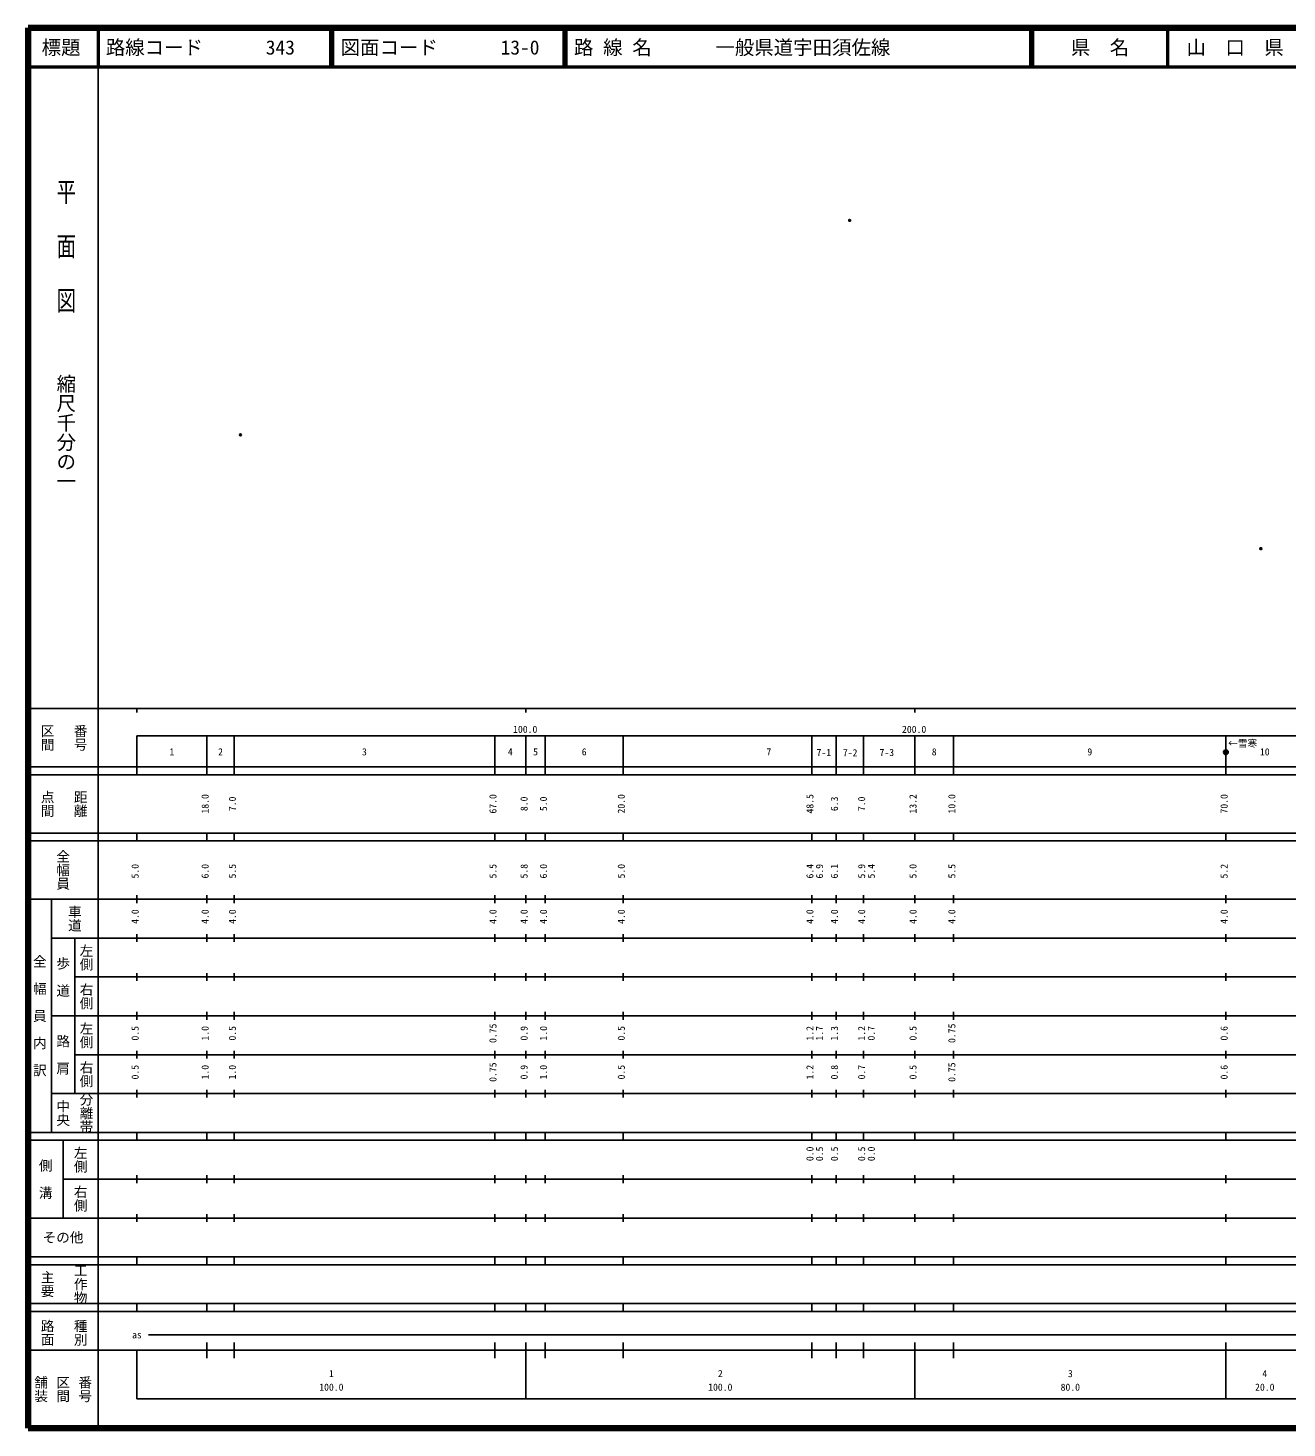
# Model space of a CAD drawing. Units: millimetres on the paper. Extents: x 40 to 680, y 20 to 380.
# Drawn here: x 40 to 363.7, y 20 to 380 of the extents above; entities that cross this region are included whole.
import ezdxf
from ezdxf.enums import TextEntityAlignment as Align

# ---------------------------------------------------------------- set-up
doc = ezdxf.new("R2010")
doc.units = ezdxf.units.MM
doc.header["$PDMODE"] = 32
doc.header["$PDSIZE"] = 0.5
doc.layers.add('M-OTRS', color=6, linetype='Continuous')
doc.layers.add('M-TTL-TXT', color=7, linetype='Continuous')
for name, color, linetype, lineweight in [('M-TTL', 2, 'Continuous', 140), ('M-TTL-BAND', 7, 'Continuous', 25), ('M-TTL-LINE', 7, 'Continuous', 50)]:
    doc.layers.add(name, color=color, linetype=linetype, lineweight=lineweight)
doc.styles.add('@ＭＳ ゴシック', font='')
doc.styles.add('ＭＳ ゴシック', font='')
doc.styles.get('@ＭＳ ゴシック').set_extended_font_data('@MS Gothic')
doc.styles.get('ＭＳ ゴシック').set_extended_font_data('MS Gothic')

msp = doc.modelspace()

# ---------------------------------------------------------------- hatches: boundary and pattern name
at = {"layer": 'M-TTL-BAND'}
msp.add_hatch(color=256, dxfattribs=at).paths.add_polyline_path([(348.609, 193.772), (348.609, 193.795), (348.607, 193.819), (348.605, 193.842), (348.602, 193.866), (348.598, 193.889), (348.593, 193.912), (348.587, 193.935), (348.58, 193.957), (348.572, 193.98), (348.563, 194.001), (348.554, 194.023), (348.544, 194.044), (348.533, 194.065), (348.521, 194.085), (348.508, 194.105), (348.495, 194.125), (348.48, 194.143), (348.465, 194.162), (348.45, 194.179), (348.433, 194.196), (348.416, 194.212), (348.399, 194.228), (348.381, 194.243), (348.362, 194.257), (348.342, 194.271), (348.323, 194.283), (348.302, 194.295), (348.281, 194.306), (348.26, 194.317), (348.239, 194.326), (348.217, 194.335), (348.195, 194.342), (348.172, 194.349), (348.149, 194.355), (348.126, 194.36), (348.103, 194.364), (348.08, 194.368), (348.056, 194.37), (348.033, 194.371), (348.009, 194.372), (347.986, 194.371), (347.962, 194.37), (347.939, 194.368), (347.915, 194.364), (347.892, 194.36), (347.869, 194.355), (347.846, 194.349), (347.824, 194.342), (347.801, 194.335), (347.779, 194.326), (347.758, 194.317), (347.737, 194.306), (347.716, 194.295), (347.696, 194.283), (347.676, 194.271), (347.656, 194.257), (347.638, 194.243), (347.619, 194.228), (347.602, 194.212), (347.585, 194.196), (347.568, 194.179), (347.553, 194.162), (347.538, 194.143), (347.524, 194.125), (347.51, 194.105), (347.498, 194.085), (347.486, 194.065), (347.474, 194.044), (347.464, 194.023), (347.455, 194.001), (347.446, 193.98), (347.438, 193.957), (347.432, 193.935), (347.426, 193.912), (347.421, 193.889), (347.416, 193.866), (347.413, 193.842), (347.411, 193.819), (347.41, 193.795), (347.409, 193.772), (347.41, 193.748), (347.411, 193.725), (347.413, 193.701), (347.416, 193.678), (347.421, 193.655), (347.426, 193.632), (347.432, 193.609), (347.438, 193.586), (347.446, 193.564), (347.455, 193.542), (347.464, 193.521), (347.474, 193.499), (347.486, 193.479), (347.498, 193.458), (347.51, 193.438), (347.524, 193.419), (347.538, 193.4), (347.553, 193.382), (347.568, 193.365), (347.585, 193.348), (347.602, 193.331), (347.619, 193.316), (347.638, 193.301), (347.656, 193.286), (347.676, 193.273), (347.696, 193.26), (347.716, 193.248), (347.737, 193.237), (347.758, 193.227), (347.779, 193.218), (347.801, 193.209), (347.824, 193.201), (347.846, 193.194), (347.869, 193.188), (347.892, 193.183), (347.915, 193.179), (347.939, 193.176), (347.962, 193.174), (347.986, 193.172), (348.009, 193.172), (348.033, 193.172), (348.056, 193.174), (348.08, 193.176), (348.103, 193.179), (348.126, 193.183), (348.149, 193.188), (348.172, 193.194), (348.195, 193.201), (348.217, 193.209), (348.239, 193.218), (348.26, 193.227), (348.281, 193.237), (348.302, 193.248), (348.323, 193.26), (348.342, 193.273), (348.362, 193.286), (348.381, 193.301), (348.399, 193.316), (348.416, 193.331), (348.433, 193.348), (348.45, 193.365), (348.465, 193.382), (348.48, 193.4), (348.495, 193.419), (348.508, 193.438), (348.521, 193.458), (348.533, 193.479), (348.544, 193.499), (348.554, 193.521), (348.563, 193.542), (348.572, 193.564), (348.58, 193.586), (348.587, 193.609), (348.593, 193.632), (348.598, 193.655), (348.602, 193.678), (348.605, 193.701), (348.607, 193.725), (348.609, 193.748)])

# ---------------------------------------------------------------- linework, layer by layer
at = {"layer": 'M-OTRS'}
for p in [(251.265, 330.536), (94.619, 275.371), (356.988, 246.112)]:
    msp.add_point(p, dxfattribs=at)
at = {"layer": 'M-TTL'}
for p, q in [((40, 380), (40, 20)), ((680, 380), (40, 380)), ((40, 20), (680, 20))]:
    msp.add_line(p, q, dxfattribs=at)
at = {"layer": 'M-TTL-BAND'}
for p, q in [((58, 370), (58, 20)), ((40, 205), (579, 205)), ((68, 205), (68, 204)), ((168, 205), (168, 204)), ((268, 205), (268, 204)), ((68, 198), (579, 198)), ((68, 198), (68, 188)), ((86, 188), (86, 198)), ((93, 188), (93, 198)), ((160, 188), (160, 198)), ((168, 188), (168, 198)), ((173, 188), (173, 198)), ((193, 188), (193, 198)), ((241.5, 188), (241.5, 198)), ((247.8, 188), (247.8, 198)), ((254.8, 188), (254.8, 198)), ((268, 188), (268, 198)), ((278, 188), (278, 198)), ((348, 188), (348, 198)), ((40, 190), (579, 190)), ((40, 188), (579, 188)), ((40, 173), (579, 173)), ((68, 171), (68, 173)), ((86, 171), (86, 173)), ((93, 171), (93, 173)), ((160, 171), (160, 173)), ((168, 171), (168, 173)), ((173, 171), (173, 173)), ((193, 171), (193, 173)), ((241.5, 171), (241.5, 173)), ((247.8, 171), (247.8, 173)), ((254.8, 171), (254.8, 173)), ((268, 171), (268, 173)), ((278, 171), (278, 173)), ((348, 171), (348, 173)), ((40, 171), (579, 171)), ((40, 156), (579, 156)), ((46, 96), (46, 156)), ((68, 155), (68, 157)), ((86, 155), (86, 157)), ((93, 155), (93, 157)), ((160, 155), (160, 157)), ((168, 155), (168, 157)), ((173, 155), (173, 157)), ((193, 155), (193, 157)), ((241.5, 155), (241.5, 157)), ((247.8, 155), (247.8, 157)), ((254.8, 155), (254.8, 157)), ((268, 155), (268, 157)), ((278, 155), (278, 157)), ((348, 155), (348, 157)), ((46, 146), (579, 146)), ((52, 146), (52, 106)), ((68, 145), (68, 147)), ((86, 145), (86, 147)), ((93, 145), (93, 147)), ((160, 145), (160, 147)), ((168, 145), (168, 147)), ((173, 145), (173, 147)), ((193, 145), (193, 147)), ((241.5, 145), (241.5, 147)), ((247.8, 145), (247.8, 147)), ((254.8, 145), (254.8, 147)), ((268, 145), (268, 147)), ((278, 145), (278, 147)), ((348, 145), (348, 147)), ((68, 135), (68, 137)), ((86, 135), (86, 137)), ((93, 135), (93, 137)), ((160, 135), (160, 137)), ((168, 135), (168, 137)), ((173, 135), (173, 137)), ((193, 135), (193, 137)), ((241.5, 135), (241.5, 137)), ((247.8, 135), (247.8, 137)), ((254.8, 135), (254.8, 137)), ((268, 135), (268, 137)), ((278, 135), (278, 137)), ((348, 135), (348, 137)), ((52, 136), (579, 136)), ((46, 126), (579, 126)), ((68, 125), (68, 127)), ((86, 125), (86, 127)), ((93, 125), (93, 127)), ((160, 125), (160, 127)), ((168, 125), (168, 127)), ((173, 125), (173, 127)), ((193, 125), (193, 127)), ((241.5, 125), (241.5, 127)), ((247.8, 125), (247.8, 127)), ((254.8, 125), (254.8, 127)), ((268, 125), (268, 127)), ((278, 125), (278, 127)), ((348, 125), (348, 127)), ((52, 116), (579, 116)), ((68, 115), (68, 117)), ((86, 115), (86, 117)), ((93, 115), (93, 117)), ((160, 115), (160, 117)), ((168, 115), (168, 117)), ((173, 115), (173, 117)), ((193, 115), (193, 117)), ((241.5, 115), (241.5, 117)), ((247.8, 115), (247.8, 117)), ((254.8, 115), (254.8, 117)), ((268, 115), (268, 117)), ((278, 115), (278, 117)), ((348, 115), (348, 117)), ((46, 106), (579, 106)), ((68, 105), (68, 107)), ((86, 105), (86, 107)), ((93, 105), (93, 107)), ((160, 105), (160, 107)), ((168, 105), (168, 107)), ((173, 105), (173, 107)), ((193, 105), (193, 107)), ((241.5, 105), (241.5, 107)), ((247.8, 105), (247.8, 107)), ((254.8, 105), (254.8, 107)), ((268, 105), (268, 107)), ((278, 105), (278, 107)), ((348, 105), (348, 107)), ((40, 96), (579, 96)), ((40, 94), (579, 94)), ((49, 94), (49, 74)), ((68, 94), (68, 96)), ((86, 94), (86, 96)), ((93, 94), (93, 96)), ((160, 94), (160, 96)), ((168, 94), (168, 96)), ((173, 94), (173, 96)), ((193, 94), (193, 96)), ((241.5, 94), (241.5, 96)), ((247.8, 94), (247.8, 96)), ((254.8, 94), (254.8, 96)), ((268, 94), (268, 96)), ((278, 94), (278, 96)), ((348, 94), (348, 96)), ((49, 84), (579, 84)), ((68, 83), (68, 85)), ((86, 83), (86, 85)), ((93, 83), (93, 85)), ((160, 83), (160, 85)), ((168, 83), (168, 85)), ((173, 83), (173, 85)), ((193, 83), (193, 85)), ((241.5, 83), (241.5, 85)), ((247.8, 83), (247.8, 85)), ((254.8, 83), (254.8, 85)), ((268, 83), (268, 85)), ((278, 83), (278, 85)), ((348, 83), (348, 85)), ((40, 74), (579, 74)), ((68, 73), (68, 75)), ((86, 73), (86, 75)), ((93, 73), (93, 75)), ((160, 73), (160, 75)), ((168, 73), (168, 75)), ((173, 73), (173, 75)), ((193, 73), (193, 75)), ((241.5, 73), (241.5, 75)), ((247.8, 73), (247.8, 75)), ((254.8, 73), (254.8, 75)), ((268, 73), (268, 75)), ((278, 73), (278, 75)), ((348, 73), (348, 75)), ((40, 64), (579, 64)), ((40, 62), (579, 62)), ((68, 62), (68, 64)), ((86, 62), (86, 64)), ((93, 62), (93, 64)), ((160, 62), (160, 64)), ((168, 62), (168, 64)), ((173, 62), (173, 64)), ((193, 62), (193, 64)), ((241.5, 62), (241.5, 64)), ((247.8, 62), (247.8, 64)), ((254.8, 62), (254.8, 64)), ((268, 62), (268, 64)), ((278, 62), (278, 64)), ((348, 62), (348, 64)), ((40, 52), (579, 52)), ((68, 50), (68, 52)), ((86, 50), (86, 52)), ((93, 50), (93, 52)), ((160, 50), (160, 52)), ((168, 50), (168, 52)), ((173, 50), (173, 52)), ((193, 50), (193, 52)), ((241.5, 50), (241.5, 52)), ((247.8, 50), (247.8, 52)), ((254.8, 50), (254.8, 52)), ((268, 50), (268, 52)), ((278, 50), (278, 52)), ((348, 50), (348, 52)), ((40, 50), (579, 50)), ((71, 44), (565, 44)), ((40, 40), (579, 40)), ((68, 40), (68, 27.5)), ((86, 38), (86, 42)), ((93, 38), (93, 42)), ((160, 38), (160, 42)), ((168, 27.5), (168, 42)), ((173, 38), (173, 42)), ((193, 38), (193, 42)), ((241.5, 38), (241.5, 42)), ((247.8, 38), (247.8, 42)), ((254.8, 38), (254.8, 42)), ((268, 27.5), (268, 42)), ((278, 38), (278, 42)), ((348, 27.5), (348, 42)), ((68, 27.5), (579, 27.5))]:
    msp.add_line(p, q, dxfattribs=at)
msp.add_circle((348.009, 193.772), 0.6, dxfattribs=at)
at = {"layer": 'M-TTL-LINE'}
for p, q in [((58, 380), (58, 370)), ((117.75, 380), (117.75, 370)), ((118.25, 380), (118.25, 370)), ((177.75, 380), (177.75, 370)), ((178.25, 380), (178.25, 370)), ((297.75, 380), (297.75, 370)), ((298.25, 380), (298.25, 370)), ((333, 380), (333, 370)), ((40, 370), (680, 370))]:
    msp.add_line(p, q, dxfattribs=at)

# ---------------------------------------------------------------- texts
at = {"layer": 'M-TTL-BAND', "style": '@ＭＳ ゴシック', "width": 1.4}
msp.add_text('平  面  図', height=3.666, rotation=270, dxfattribs=at).set_placement((49.777, 306.475), align=Align.MIDDLE_RIGHT)
at = {"layer": 'M-TTL-BAND', "style": '@ＭＳ ゴシック'}
msp.add_text('縮尺千分の一', height=3.666, rotation=270, dxfattribs=at).set_placement((49.777, 261.03), align=Align.MIDDLE_RIGHT)
for s, p in [('区間', (45, 197.5)), ('番号', (53.5, 197.5)), ('点間', (45, 180.5)), ('距離', (53.5, 180.5)), ('全幅員', (49, 163.5)), ('車道', (52, 151)), ('左側', (55, 141)), ('全\u3000幅\u3000員\u3000内\u3000訳', (43, 126)), ('歩\u3000道', (49, 136)), ('右側', (55, 131)), ('左側', (55, 121)), ('路\u3000肩', (49, 116)), ('右側', (55, 111)), ('分離帯', (55, 101)), ('中央', (49, 101)), ('左側', (53.5, 89)), ('側\u3000溝', (44.5, 84)), ('右側', (53.5, 79)), ('工作物', (53.5, 57)), ('主要', (45, 57)), ('路面', (45, 44.5)), ('種別', (53.5, 44.5)), ('舗装', (43.333, 30)), ('区間', (49, 30)), ('番号', (54.667, 30))]:
    msp.add_text(s, height=2.566, rotation=270, dxfattribs=at).set_placement(p, align=Align.MIDDLE_CENTER)
at = {"layer": 'M-TTL-BAND', "style": 'ＭＳ ゴシック'}
for s, p in [('100.0', (167.844, 198.195)), ('200.0', (267.844, 198.195)), ('1', (77, 192.405)), ('2', (89.5, 192.405)), ('3', (126.5, 192.405)), ('4', (164, 192.405)), ('5', (170.5, 192.405)), ('6', (183, 192.405)), ('7', (230.5, 192.405)), ('7-1', (244.62, 192.245)), ('7-2', (251.383, 192.162)), ('7-3', (260.818, 192.245)), ('8', (273, 192.405)), ('9', (313, 192.405)), ('←雪寒', (352.309, 194.587)), ('10', (358, 192.405)), ('as', (68, 42.5)), ('1', (118, 32.523)), ('2', (218, 32.523)), ('3', (308, 32.523)), ('4', (358, 32.523)), ('100.0', (118, 29.033)), ('100.0', (218, 29.033)), ('80.0', (308, 29.033)), ('20.0', (358, 29.033))]:
    msp.add_text(s, height=1.833, dxfattribs=at).set_placement(p, align=Align.BOTTOM_CENTER)
for s, p in [('18.0', (87, 180.5)), ('7.0', (94, 180.5)), ('67.0', (161, 180.5)), ('8.0', (169, 180.5)), ('5.0', (174, 180.5)), ('20.0', (194, 180.5)), ('48.5', (242.5, 180.5)), ('6.3', (248.8, 180.5)), ('7.0', (255.8, 180.5)), ('13.2', (269, 180.5)), ('10.0', (279, 180.5)), ('70.0', (349, 180.5)), ('5.0', (69, 163.174)), ('6.0', (87, 163.174)), ('5.5', (94, 163.174)), ('5.5', (161, 163.174)), ('5.8', (169, 163.174)), ('6.0', (174, 163.174)), ('5.0', (194, 163.174)), ('6.4', (242.5, 163.174)), ('6.9', (244.972, 163.168)), ('6.1', (248.8, 163.174)), ('5.9', (255.8, 163.174)), ('5.4', (258.272, 163.168)), ('5.0', (269, 163.174)), ('5.5', (279, 163.174)), ('5.2', (349, 163.174)), ('4.0', (69, 151.5)), ('4.0', (87, 151.5)), ('4.0', (94, 151.5)), ('4.0', (161, 151.5)), ('4.0', (169, 151.5)), ('4.0', (174, 151.5)), ('4.0', (194, 151.5)), ('4.0', (242.5, 151.5)), ('4.0', (248.8, 151.5)), ('4.0', (255.8, 151.5)), ('4.0', (269, 151.5)), ('4.0', (279, 151.5)), ('4.0', (349, 151.5)), ('0.5', (69, 121.5)), ('1.0', (87, 121.5)), ('0.5', (94, 121.5)), ('0.75', (161, 121.5)), ('0.9', (169, 121.5)), ('1.0', (174, 121.5)), ('0.5', (194, 121.5)), ('1.2', (242.5, 121.5)), ('1.7', (244.972, 121.494)), ('1.3', (248.8, 121.5)), ('1.2', (255.8, 121.5)), ('0.7', (258.272, 121.494)), ('0.5', (269, 121.5)), ('0.75', (279, 121.5)), ('0.6', (349, 121.5)), ('0.5', (69, 111.5)), ('1.0', (87, 111.5)), ('1.0', (94, 111.5)), ('0.75', (161, 111.5)), ('0.9', (169, 111.5)), ('1.0', (174, 111.5)), ('0.5', (194, 111.5)), ('1.2', (242.5, 111.5)), ('0.8', (248.8, 111.5)), ('0.7', (255.8, 111.5)), ('0.5', (269, 111.5)), ('0.75', (279, 111.5)), ('0.6', (349, 111.5)), ('0.0', (242.5, 90.5)), ('0.5', (244.972, 90.494)), ('0.5', (248.8, 90.5)), ('0.5', (255.8, 90.5)), ('0.0', (258.272, 90.494))]:
    msp.add_text(s, height=1.833, rotation=90, dxfattribs=at).set_placement(p, align=Align.BOTTOM_CENTER)
msp.add_text('その他', height=2.566, dxfattribs=at).set_placement((49, 69), align=Align.MIDDLE_CENTER)
at = {"layer": 'M-TTL-TXT', "style": 'ＭＳ ゴシック'}
for s, p in [('標題', (48.5, 375)), ('県\u3000名', (315.625, 375)), ('山\u3000口\u3000県', (350.375, 375))]:
    msp.add_text(s, height=3.666, dxfattribs=at).set_placement(p, align=Align.MIDDLE_CENTER)
for s, p in [('路線コード', (60, 375)), ('343', (101.142, 375)), ('図面コード', (120.38, 375)), ('13-0', (161.521, 375)), ('路 線 名', (180.38, 375)), ('一般県道宇田須佐線', (216.734, 375))]:
    msp.add_text(s, height=3.666, dxfattribs=at).set_placement(p, align=Align.MIDDLE_LEFT)

doc.saveas('drawing.dxf')
